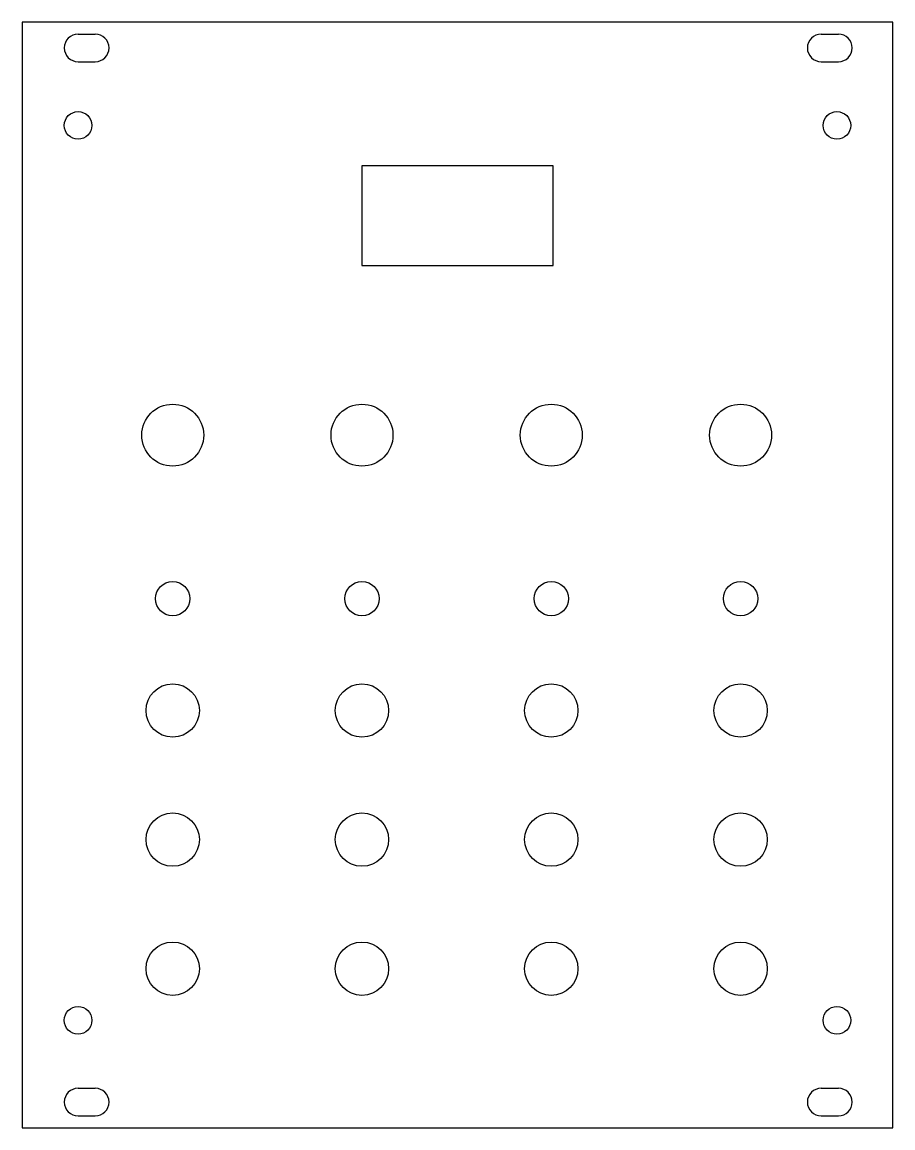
# Model space of a CAD drawing. Header units: millimetres. Extents: x 0 to 101, y 0 to 128.
import ezdxf

# ---------------------------------------------------------------- set-up
doc = ezdxf.new("R2010")
doc.units = ezdxf.units.MM
doc.layers.add('CUT', color=1, linetype='Continuous')
doc.layers.add('DRILL', color=3, linetype='Continuous')

msp = doc.modelspace()

# ---------------------------------------------------------------- linework, layer by layer
at = {"layer": 'CUT'}
for p, q in [((6.5, 127.1), (8.5, 127.1)), ((92.86, 127.1), (94.86, 127.1)), ((6.5, 123.9), (8.5, 123.9)), ((92.86, 123.9), (94.86, 123.9)), ((6.5, 4.6), (8.5, 4.6)), ((92.86, 4.6), (94.86, 4.6)), ((6.5, 1.4), (8.5, 1.4)), ((92.86, 1.4), (94.86, 1.4))]:
    msp.add_line(p, q, dxfattribs=at)
for points in [[(0, 0), (101.2, 0), (101.2, 128.5), (0, 128.5)], [(39.5, 100.2), (61.7, 100.2), (61.7, 111.8), (39.5, 111.8)]]:
    msp.add_lwpolyline(points, close=True, dxfattribs=at)
for centre, start, end in [((6.5, 125.5), 90, 270), ((8.5, 125.5), 270, 90), ((92.86, 125.5), 90, 270), ((94.86, 125.5), 270, 90), ((6.5, 3), 90, 270), ((8.5, 3), 270, 90), ((92.86, 3), 90, 270), ((94.86, 3), 270, 90)]:
    msp.add_arc(centre, 1.6, start, end, dxfattribs=at)
at = {"layer": 'DRILL'}
for centre, radius in [((6.5, 116.5), 1.6), ((94.7, 116.5), 1.6), ((17.5, 80.5), 3.6), ((39.5, 80.5), 3.6), ((61.5, 80.5), 3.6), ((83.5, 80.5), 3.6), ((17.5, 61.5), 2), ((39.5, 61.5), 2), ((61.5, 61.5), 2), ((83.5, 61.5), 2), ((17.5, 48.5), 3.1), ((39.5, 48.5), 3.1), ((61.5, 48.5), 3.1), ((83.5, 48.5), 3.1), ((17.5, 33.5), 3.1), ((39.5, 33.5), 3.1), ((61.5, 33.5), 3.1), ((83.5, 33.5), 3.1), ((17.5, 18.5), 3.1), ((39.5, 18.5), 3.1), ((61.5, 18.5), 3.1), ((83.5, 18.5), 3.1), ((6.5, 12.5), 1.6), ((94.7, 12.5), 1.6)]:
    msp.add_circle(centre, radius, dxfattribs=at)

doc.saveas('drawing.dxf')
